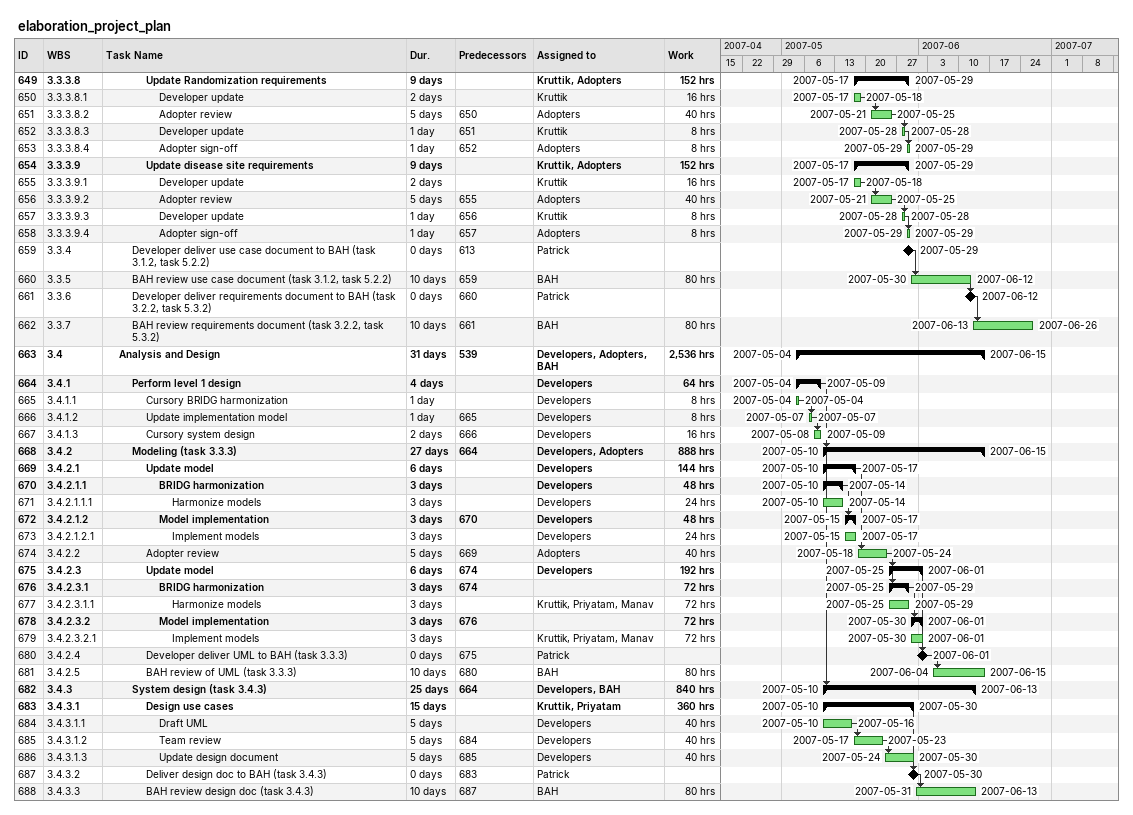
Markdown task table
elaboration_project_plan

| ID | WBS | Task | Duration | Start | Finish | Predecessors | Resources | Work (h) |
|---|---|---|---|---|---|---|---|---|
| 649 | 3.3.3.8 | **Update Randomization requirements** | 9d | 2007-05-17 | 2007-05-29 |  | Kruttik, Adopters | 152 |
| 650 | 3.3.3.8.1 | Developer update | 2d | 2007-05-17 | 2007-05-18 |  | Kruttik | 16 |
| 651 | 3.3.3.8.2 | Adopter review | 5d | 2007-05-21 | 2007-05-25 | 650 | Adopters | 40 |
| 652 | 3.3.3.8.3 | Developer update | 1d | 2007-05-28 | 2007-05-28 | 651 | Kruttik | 8 |
| 653 | 3.3.3.8.4 | Adopter sign-off | 1d | 2007-05-29 | 2007-05-29 | 652 | Adopters | 8 |
| 654 | 3.3.3.9 | **Update disease site requirements** | 9d | 2007-05-17 | 2007-05-29 |  | Kruttik, Adopters | 152 |
| 655 | 3.3.3.9.1 | Developer update | 2d | 2007-05-17 | 2007-05-18 |  | Kruttik | 16 |
| 656 | 3.3.3.9.2 | Adopter review | 5d | 2007-05-21 | 2007-05-25 | 655 | Adopters | 40 |
| 657 | 3.3.3.9.3 | Developer update | 1d | 2007-05-28 | 2007-05-28 | 656 | Kruttik | 8 |
| 658 | 3.3.3.9.4 | Adopter sign-off | 1d | 2007-05-29 | 2007-05-29 | 657 | Adopters | 8 |
| 659 | 3.3.4 | Developer deliver use case document to BAH (task 3.1.2, task 5.2.2) | 0d | 2007-05-29 | 2007-05-29 | 613 | Patrick |  |
| 660 | 3.3.5 | BAH review use case document (task 3.1.2, task 5.2.2) | 10d | 2007-05-30 | 2007-06-12 | 659 | BAH | 80 |
| 661 | 3.3.6 | Developer deliver requirements document to BAH (task 3.2.2, task 5.3.2) | 0d | 2007-06-12 | 2007-06-12 | 660 | Patrick |  |
| 662 | 3.3.7 | BAH review requirements document (task 3.2.2, task 5.3.2) | 10d | 2007-06-13 | 2007-06-26 | 661 | BAH | 80 |
| 663 | 3.4 | **Analysis and Design** | 31d | 2007-05-04 | 2007-06-15 | 539 | Developers, Adopters, BAH | 2536 |
| 664 | 3.4.1 | **Perform level 1 design** | 4d | 2007-05-04 | 2007-05-09 |  | Developers | 64 |
| 665 | 3.4.1.1 | Cursory BRIDG harmonization | 1d | 2007-05-04 | 2007-05-04 |  | Developers | 8 |
| 666 | 3.4.1.2 | Update implementation model | 1d | 2007-05-07 | 2007-05-07 | 665 | Developers | 8 |
| 667 | 3.4.1.3 | Cursory system design | 2d | 2007-05-08 | 2007-05-09 | 666 | Developers | 16 |
| 668 | 3.4.2 | **Modeling (task 3.3.3)** | 27d | 2007-05-10 | 2007-06-15 | 664 | Developers, Adopters | 888 |
| 669 | 3.4.2.1 | **Update model** | 6d | 2007-05-10 | 2007-05-17 |  | Developers | 144 |
| 670 | 3.4.2.1.1 | **BRIDG harmonization** | 3d | 2007-05-10 | 2007-05-14 |  | Developers | 48 |
| 671 | 3.4.2.1.1.1 | Harmonize models | 3d | 2007-05-10 | 2007-05-14 |  | Developers | 24 |
| 672 | 3.4.2.1.2 | **Model implementation** | 3d | 2007-05-15 | 2007-05-17 | 670 | Developers | 48 |
| 673 | 3.4.2.1.2.1 | Implement models | 3d | 2007-05-15 | 2007-05-17 |  | Developers | 24 |
| 674 | 3.4.2.2 | Adopter review | 5d | 2007-05-18 | 2007-05-24 | 669 | Adopters | 40 |
| 675 | 3.4.2.3 | **Update model** | 6d | 2007-05-25 | 2007-06-01 | 674 | Developers | 192 |
| 676 | 3.4.2.3.1 | **BRIDG harmonization** | 3d | 2007-05-25 | 2007-05-29 | 674 |  | 72 |
| 677 | 3.4.2.3.1.1 | Harmonize models | 3d | 2007-05-25 | 2007-05-29 |  | Kruttik, Priyatam, Manav | 72 |
| 678 | 3.4.2.3.2 | **Model implementation** | 3d | 2007-05-30 | 2007-06-01 | 676 |  | 72 |
| 679 | 3.4.2.3.2.1 | Implement models | 3d | 2007-05-30 | 2007-06-01 |  | Kruttik, Priyatam, Manav | 72 |
| 680 | 3.4.2.4 | Developer deliver UML to BAH (task 3.3.3) | 0d | 2007-06-01 | 2007-06-01 | 675 | Patrick |  |
| 681 | 3.4.2.5 | BAH review of UML (task 3.3.3) | 10d | 2007-06-04 | 2007-06-15 | 680 | BAH | 80 |
| 682 | 3.4.3 | **System design (task 3.4.3)** | 25d | 2007-05-10 | 2007-06-13 | 664 | Developers, BAH | 840 |
| 683 | 3.4.3.1 | **Design use cases** | 15d | 2007-05-10 | 2007-05-30 |  | Kruttik, Priyatam | 360 |
| 684 | 3.4.3.1.1 | Draft UML | 5d | 2007-05-10 | 2007-05-16 |  | Developers | 40 |
| 685 | 3.4.3.1.2 | Team review | 5d | 2007-05-17 | 2007-05-23 | 684 | Developers | 40 |
| 686 | 3.4.3.1.3 | Update design document | 5d | 2007-05-24 | 2007-05-30 | 685 | Developers | 40 |
| 687 | 3.4.3.2 | Deliver design doc to BAH (task 3.4.3) | 0d | 2007-05-30 | 2007-05-30 | 683 | Patrick |  |
| 688 | 3.4.3.3 | BAH review design doc (task 3.4.3) | 10d | 2007-05-31 | 2007-06-13 | 687 | BAH | 80 |
